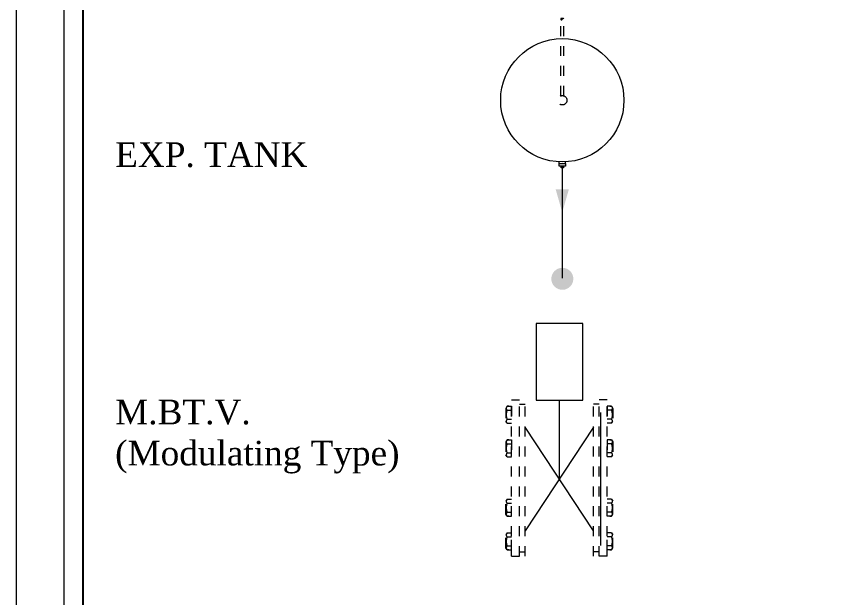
# Model space of a CAD drawing. Extents: x -706 to 2784, y 123 to 852.
# Drawn here: x -706.41 to -698.21, y 138.21 to 144.06 of the extents above; entities that cross this region are included whole.
import ezdxf

# ---------------------------------------------------------------- set-up
doc = ezdxf.new("R2010")
doc.units = 0
doc.header["$MEASUREMENT"] = 0
doc.linetypes.add('DASHED2', pattern=[0.375, 0.25, -0.125])
doc.linetypes.add('HIDDEN', pattern=[0.375, 0.25, -0.125])
for name, color, linetype in [('16-AC-CH.WT PIPING (R)', 3, 'HIDDEN'), ('CONNCTION', 1, 'Continuous'), ('fram', 252, 'Continuous'), ('LOGO', 1, 'Continuous'), ('M-DE-DR', 2, 'Continuous'), ('M_HV_NUT', 11, 'Continuous'), ('M_HV_VALVE', 114, 'Continuous'), ('pump', 42, 'Continuous'), ('WALL', 4, 'Continuous')]:
    doc.layers.add(name, color=color, linetype=linetype)
doc.layers.add('AC-TEXT', color=15, linetype='Continuous', lineweight=30)
doc.styles.add('AC', font='romans.shx', dxfattribs={"height": 0.2})

# ---------------------------------------------------------------- blocks, each defined once
blk = doc.blocks.new('butter')
at = {"layer": 'CONNCTION', "linetype": 'HIDDEN', "ltscale": 0.005}
for p, q in [((1448.4971, 1224.1476, 0.7106), (1448.5507, 1224.1476, 0.7106)), ((1448.4971, 1223.075, 0.7106), (1448.4971, 1224.1476, 0.7106)), ((1448.5507, 1223.075, 0.7106), (1448.5507, 1224.1476, 0.7106)), ((1448.5507, 1224.1187, 0.7106), (1448.5897, 1224.1187, 0.7106)), ((1448.5897, 1223.075, 0.7106), (1448.5897, 1224.1476, 0.7106)), ((1449.0607, 1223.075, 0.7106), (1449.0607, 1224.1476, 0.7106)), ((1449.0997, 1224.1187, 0.7106), (1449.0607, 1224.1187, 0.7106)), ((1449.1533, 1224.1476, 0.7106), (1449.0997, 1224.1476, 0.7106)), ((1449.0997, 1223.075, 0.7106), (1449.0997, 1224.1476, 0.7106)), ((1449.1533, 1223.075, 0.7106), (1449.1533, 1224.1476, 0.7106)), ((1448.5507, 1223.104, 0.7106), (1448.5897, 1223.104, 0.7106)), ((1449.0997, 1223.104, 0.7106), (1449.0607, 1223.104, 0.7106)), ((1448.4971, 1223.075, 0.7106), (1448.5507, 1223.075, 0.7106)), ((1449.1533, 1223.075, 0.7106), (1449.0997, 1223.075, 0.7106))]:
    blk.add_line(p, q, dxfattribs=at)
at = {"layer": 'M-DE-DR', "color": 12}
blk.add_line((1448.539, 1223.1483, 0.7106), (1448.539, 1224.0616, 0.7106), dxfattribs=at)
at = {"layer": 'M_HV_NUT', "linetype": 'HIDDEN', "ltscale": 0.005}
for p, q in [((1448.4675, 1224.1041, 0.7106), (1448.4571, 1224.0902, 0.7106)), ((1448.4571, 1224.0902, 0.7106), (1448.4571, 1224.0021, 0.7106)), ((1448.4675, 1224.1041, 0.7106), (1448.4971, 1224.1041, 0.7106)), ((1448.4779, 1224.1041, 0.7106), (1448.4675, 1224.1041, 0.7106)), ((1448.4675, 1224.077, 0.7106), (1448.4971, 1224.077, 0.7106)), ((1448.4971, 1224.1041, 0.7106), (1448.4971, 1223.9882, 0.7106)), ((1449.1829, 1224.1041, 0.7106), (1449.1533, 1224.1041, 0.7106)), ((1449.1533, 1224.1041, 0.7106), (1449.1533, 1223.9882, 0.7106)), ((1449.1829, 1224.077, 0.7106), (1449.1533, 1224.077, 0.7106)), ((1449.1725, 1224.1041, 0.7106), (1449.1829, 1224.1041, 0.7106)), ((1449.1829, 1224.1041, 0.7106), (1449.1933, 1224.0902, 0.7106)), ((1449.1933, 1224.0902, 0.7106), (1449.1933, 1224.0021, 0.7106)), ((1448.4675, 1223.9882, 0.7106), (1448.4571, 1224.0021, 0.7106)), ((1448.4675, 1224.0153, 0.7106), (1448.4971, 1224.0153, 0.7106)), ((1449.1829, 1224.0153, 0.7106), (1449.1533, 1224.0153, 0.7106)), ((1449.1829, 1223.9882, 0.7106), (1449.1933, 1224.0021, 0.7106)), ((1448.4675, 1223.9882, 0.7106), (1448.4971, 1223.9882, 0.7106)), ((1449.1829, 1223.9882, 0.7106), (1449.1533, 1223.9882, 0.7106)), ((1448.4675, 1223.8729, 0.7106), (1448.4571, 1223.859, 0.7106)), ((1448.4571, 1223.859, 0.7106), (1448.4571, 1223.771, 0.7106)), ((1448.4675, 1223.8729, 0.7106), (1448.4971, 1223.8729, 0.7106)), ((1448.4779, 1223.8729, 0.7106), (1448.4675, 1223.8729, 0.7106)), ((1448.4675, 1223.8459, 0.7106), (1448.4971, 1223.8459, 0.7106)), ((1448.4971, 1223.8729, 0.7106), (1448.4971, 1223.7571, 0.7106)), ((1449.1829, 1223.8729, 0.7106), (1449.1533, 1223.8729, 0.7106)), ((1449.1533, 1223.8729, 0.7106), (1449.1533, 1223.7571, 0.7106)), ((1449.1829, 1223.8459, 0.7106), (1449.1533, 1223.8459, 0.7106)), ((1449.1725, 1223.8729, 0.7106), (1449.1829, 1223.8729, 0.7106)), ((1449.1829, 1223.8729, 0.7106), (1449.1933, 1223.859, 0.7106)), ((1449.1933, 1223.859, 0.7106), (1449.1933, 1223.771, 0.7106)), ((1448.4675, 1223.7841, 0.7106), (1448.4971, 1223.7841, 0.7106)), ((1449.1829, 1223.7841, 0.7106), (1449.1533, 1223.7841, 0.7106)), ((1448.4675, 1223.7571, 0.7106), (1448.4571, 1223.771, 0.7106)), ((1448.4675, 1223.7571, 0.7106), (1448.4971, 1223.7571, 0.7106)), ((1449.1829, 1223.7571, 0.7106), (1449.1533, 1223.7571, 0.7106)), ((1449.1829, 1223.7571, 0.7106), (1449.1933, 1223.771, 0.7106)), ((1448.4675, 1223.4655, 0.7106), (1448.4571, 1223.4516, 0.7106)), ((1448.4571, 1223.3636, 0.7106), (1448.4571, 1223.4516, 0.7106)), ((1448.4675, 1223.4655, 0.7106), (1448.4971, 1223.4655, 0.7106)), ((1448.4675, 1223.4385, 0.7106), (1448.4971, 1223.4385, 0.7106)), ((1448.4971, 1223.3497, 0.7106), (1448.4971, 1223.4655, 0.7106)), ((1449.1829, 1223.4655, 0.7106), (1449.1533, 1223.4655, 0.7106)), ((1449.1533, 1223.3497, 0.7106), (1449.1533, 1223.4655, 0.7106)), ((1449.1829, 1223.4385, 0.7106), (1449.1533, 1223.4385, 0.7106)), ((1449.1829, 1223.4655, 0.7106), (1449.1933, 1223.4516, 0.7106)), ((1449.1933, 1223.3636, 0.7106), (1449.1933, 1223.4516, 0.7106)), ((1448.4675, 1223.3497, 0.7106), (1448.4571, 1223.3636, 0.7106)), ((1448.4675, 1223.3767, 0.7106), (1448.4971, 1223.3767, 0.7106)), ((1448.4675, 1223.3497, 0.7106), (1448.4971, 1223.3497, 0.7106)), ((1448.4779, 1223.3497, 0.7106), (1448.4675, 1223.3497, 0.7106)), ((1449.1829, 1223.3767, 0.7106), (1449.1533, 1223.3767, 0.7106)), ((1449.1829, 1223.3497, 0.7106), (1449.1533, 1223.3497, 0.7106)), ((1449.1725, 1223.3497, 0.7106), (1449.1829, 1223.3497, 0.7106)), ((1449.1829, 1223.3497, 0.7106), (1449.1933, 1223.3636, 0.7106)), ((1448.4675, 1223.2344, 0.7106), (1448.4571, 1223.2205, 0.7106)), ((1448.4571, 1223.1324, 0.7106), (1448.4571, 1223.2205, 0.7106)), ((1448.4675, 1223.2344, 0.7106), (1448.4971, 1223.2344, 0.7106)), ((1448.4971, 1223.1185, 0.7106), (1448.4971, 1223.2344, 0.7106)), ((1449.1829, 1223.2344, 0.7106), (1449.1533, 1223.2344, 0.7106)), ((1449.1533, 1223.1185, 0.7106), (1449.1533, 1223.2344, 0.7106)), ((1449.1829, 1223.2344, 0.7106), (1449.1933, 1223.2205, 0.7106)), ((1449.1933, 1223.1324, 0.7106), (1449.1933, 1223.2205, 0.7106)), ((1448.4675, 1223.2074, 0.7106), (1448.4971, 1223.2074, 0.7106)), ((1449.1829, 1223.2074, 0.7106), (1449.1533, 1223.2074, 0.7106)), ((1448.4675, 1223.1185, 0.7106), (1448.4571, 1223.1324, 0.7106)), ((1448.4675, 1223.1456, 0.7106), (1448.4971, 1223.1456, 0.7106)), ((1448.4675, 1223.1185, 0.7106), (1448.4971, 1223.1185, 0.7106)), ((1448.4779, 1223.1185, 0.7106), (1448.4675, 1223.1185, 0.7106)), ((1449.1829, 1223.1456, 0.7106), (1449.1533, 1223.1456, 0.7106)), ((1449.1829, 1223.1185, 0.7106), (1449.1533, 1223.1185, 0.7106)), ((1449.1725, 1223.1185, 0.7106), (1449.1829, 1223.1185, 0.7106)), ((1449.1829, 1223.1185, 0.7106), (1449.1933, 1223.1324, 0.7106))]:
    blk.add_line(p, q, dxfattribs=at)
for centre, radius, start, end in [((1448.481, 1224.0906, 0.7106), 0.0191, 135, 225), ((1448.5542, 1224.0461, 0.7106), 0.0921, 160.3937, 199.6063), ((1449.1694, 1224.0906, 0.7106), 0.0191, 315, 45), ((1449.0962, 1224.0461, 0.7106), 0.0921, 340.3937, 19.6063), ((1448.481, 1224.0017, 0.7106), 0.0191, 135, 225), ((1449.1694, 1224.0017, 0.7106), 0.0191, 315, 45), ((1448.481, 1223.8594, 0.7106), 0.0191, 135, 225), ((1448.5542, 1223.815, 0.7106), 0.0921, 160.3937, 199.6063), ((1449.1694, 1223.8594, 0.7106), 0.0191, 315, 45), ((1449.0962, 1223.815, 0.7106), 0.0921, 340.3937, 19.6063), ((1448.481, 1223.7706, 0.7106), 0.0191, 135, 225), ((1449.1694, 1223.7706, 0.7106), 0.0191, 315, 45), ((1448.481, 1223.452, 0.7106), 0.0191, 135, 225), ((1448.5542, 1223.4076, 0.7106), 0.0921, 160.3937, 199.6063), ((1449.1694, 1223.452, 0.7106), 0.0191, 315, 45), ((1449.0962, 1223.4076, 0.7106), 0.0921, 340.3937, 19.6063), ((1448.481, 1223.3632, 0.7106), 0.0191, 135, 225), ((1449.1694, 1223.3632, 0.7106), 0.0191, 315, 45), ((1448.481, 1223.2209, 0.7106), 0.0191, 135, 225), ((1449.1694, 1223.2209, 0.7106), 0.0191, 315, 45), ((1448.5542, 1223.1765, 0.7106), 0.0921, 160.3937, 199.6063), ((1449.0962, 1223.1765, 0.7106), 0.0921, 340.3937, 19.6063), ((1448.481, 1223.1321, 0.7106), 0.0191, 135, 225), ((1449.1694, 1223.1321, 0.7106), 0.0191, 315, 45)]:
    blk.add_arc(centre, radius, start, end, dxfattribs=at)
at = {"layer": 'M_HV_VALVE'}
for p, q in [((1448.8252, 1223.605, 0.7106), (1448.8252, 1224.1462, 0.7106)), ((1448.5897, 1223.2498, 0.7106), (1449.0607, 1223.9601, 0.7106)), ((1448.5897, 1223.9601, 0.7106), (1449.0607, 1223.2498, 0.7106))]:
    blk.add_line(p, q, dxfattribs=at)
at = {"layer": 'M_HV_VALVE', "elevation": 0.7106}
blk.add_lwpolyline([(1448.9855, 1224.1462), (1448.6648, 1224.1462), (1448.6648, 1224.6731), (1448.9855, 1224.6731)], close=True, dxfattribs=at)

msp = doc.modelspace()

# ---------------------------------------------------------------- hatches: boundary and pattern name
at = {"layer": 'LOGO', "linetype": 'Continuous'}
h = msp.add_hatch(color=2, dxfattribs=at)
edge = h.paths.add_edge_path()
edge.add_line((-701.0429, 141.4218), (-700.8221, 141.4218))
edge.add_ellipse((-700.9325, 141.4218), major_axis=(0.0781, -0.0781), ratio=1, start_angle=45, end_angle=225)
edge = h.paths.add_edge_path()
edge.add_line((-700.9325, 141.4218), (-701.0429, 141.4218))
edge.add_ellipse((-700.9325, 141.4218), major_axis=(0.0781, -0.0781), ratio=1, start_angle=225, end_angle=315)
edge.add_line((-700.9325, 141.3114), (-700.9325, 141.4218))
edge = h.paths.add_edge_path()
edge.add_line((-700.8221, 141.4218), (-700.9325, 141.4218))
edge.add_line((-700.9325, 141.4218), (-700.9325, 141.3114))
edge.add_ellipse((-700.9325, 141.4218), major_axis=(-0.0781, -0.0781), ratio=1, start_angle=45, end_angle=135)
at = {"layer": 'pump'}
msp.add_hatch(color=155, dxfattribs=at).paths.add_polyline_path([(-700.9482, 144.0268, 0.99521), (-700.9328, 144.0268, 0.99521)])

# ---------------------------------------------------------------- linework, layer by layer
at = {"layer": '16-AC-CH.WT PIPING (R)', "color": 155, "linetype": 'ByBlock', "ltscale": 0.5, "const_width": 0.0124, "elevation": 0}
msp.add_lwpolyline([(-700.9328, 142.5353), (-700.9328, 141.4277)], dxfattribs=at)
at = {"layer": '16-AC-CH.WT PIPING (R)', "color": 2, "linetype": 'DASHED2', "ltscale": 0.5}
msp.add_solid([(-700.8672, 142.3194), (-700.9992, 142.3194), (-700.9332, 142.0875)], dxfattribs=at)
at = {"layer": 'fram'}
for points in [[(-706.4132, 160.6531), (-641.4132, 160.6531), (-641.4132, 122.6531), (-706.4132, 122.6531)], [(-649.4668, 160.1762), (-705.9363, 160.1762), (-705.9363, 123.13), (-649.4668, 123.13)]]:
    msp.add_lwpolyline(points, close=True, dxfattribs=at)
at = {"layer": 'LOGO', "color": 155, "linetype": 'HIDDEN', "ltscale": 0.3}
for p, q in [((-700.9482, 143.2576), (-700.9482, 144.0269)), ((-700.9173, 143.2576), (-700.9173, 144.0268))]:
    msp.add_line(p, q, dxfattribs=at)
at = {"layer": 'LOGO', "color": 155, "linetype": 'HIDDEN', "ltscale": 0.1}
msp.add_line((-700.9636, 142.5773), (-700.9636, 142.5934), dxfattribs=at)
at = {"layer": 'LOGO', "color": 155}
msp.add_line((-700.9019, 142.5773), (-700.9019, 142.5934), dxfattribs=at)
at = {"layer": 'LOGO', "color": 155, "linetype": 'HIDDEN', "ltscale": 0.1}
msp.add_lwpolyline([(-700.9019, 142.5509), (-700.9636, 142.5509), (-700.9636, 142.5773), (-700.9019, 142.5773)], close=True, dxfattribs=at)
at = {"layer": 'LOGO', "color": 155, "linetype": 'Continuous'}
msp.add_lwpolyline([(-700.9215, 142.5353), (-700.944, 142.5353), (-700.944, 142.5509), (-700.9215, 142.5509)], close=True, dxfattribs=at)
at = {"layer": 'LOGO', "color": 155, "ltscale": 0.3}
msp.add_circle((-700.9328, 143.2132), 0.6187, dxfattribs=at)
at = {"layer": 'LOGO', "color": 155, "linetype": 'HIDDEN', "ltscale": 0.3}
msp.add_circle((-700.9328, 143.2132), 0.047, dxfattribs=at)
msp.add_circle((-700.9328, 143.2132), 0.047, dxfattribs=at)
at = {"layer": 'LOGO', "color": 155}
for centre, start, end in [((-700.9405, 144.0268), 0.27511, 180.27511), ((-700.9405, 144.0268), 179.72489, 359.72489), ((-700.925, 144.0268), 359.72489, 179.72489)]:
    msp.add_arc(centre, 0.00773, start, end, dxfattribs=at)
at = {"layer": 'WALL', "linetype": 'Continuous'}
msp.add_lwpolyline([(-649.6588, 159.9842, 0.0192, 0.0192, 0), (-705.7443, 159.9842, 0.0192, 0.0192, 0), (-705.7443, 123.322, 0.0192, 0.0192, 0), (-649.6588, 123.322, 0.0192, 0.0192, 0)], format="xyseb", close=True, dxfattribs=at)
msp.add_lwpolyline([(-649.6588, 159.9842, 0.0192, 0.0192, 0), (-705.7443, 159.9842, 0.0192, 0.0192, 0), (-705.7443, 123.322, 0.0192, 0.0192, 0), (-649.6588, 123.322, 0.0192, 0.0192, 0)], format="xyseb", close=True, dxfattribs=at)

# ---------------------------------------------------------------- block references
at = {"layer": 'pump', "xscale": -1.460819453985891, "yscale": 1.460819453985778, "zscale": 1.46081945398575}
msp.add_blockref('butter', (1415.5095, -1648.0527, -1.038), dxfattribs=at)

# ---------------------------------------------------------------- texts
at = {"layer": 'AC-TEXT', "color": 7, "linetype": 'Continuous', "char_height": 0.149008, "width": 6.689466, "attachment_point": 7, "style": 'AC'}
for s, insert in [('{\\fTimes New Roman|b0|i0|c0|p18;\\H1.661x;EXP. TANK\\A1;\\H0.602x; }', (-705.4216, 142.5386)), ('{\\fTimes New Roman|b0|i0|c0|p18;\\H1.661x;M.BT.V.\\P(Modulating Type)\\A1; }', (-705.4216, 139.4677))]:
    msp.add_mtext(s, dxfattribs=dict(at, insert=insert))

doc.saveas('drawing.dxf')
